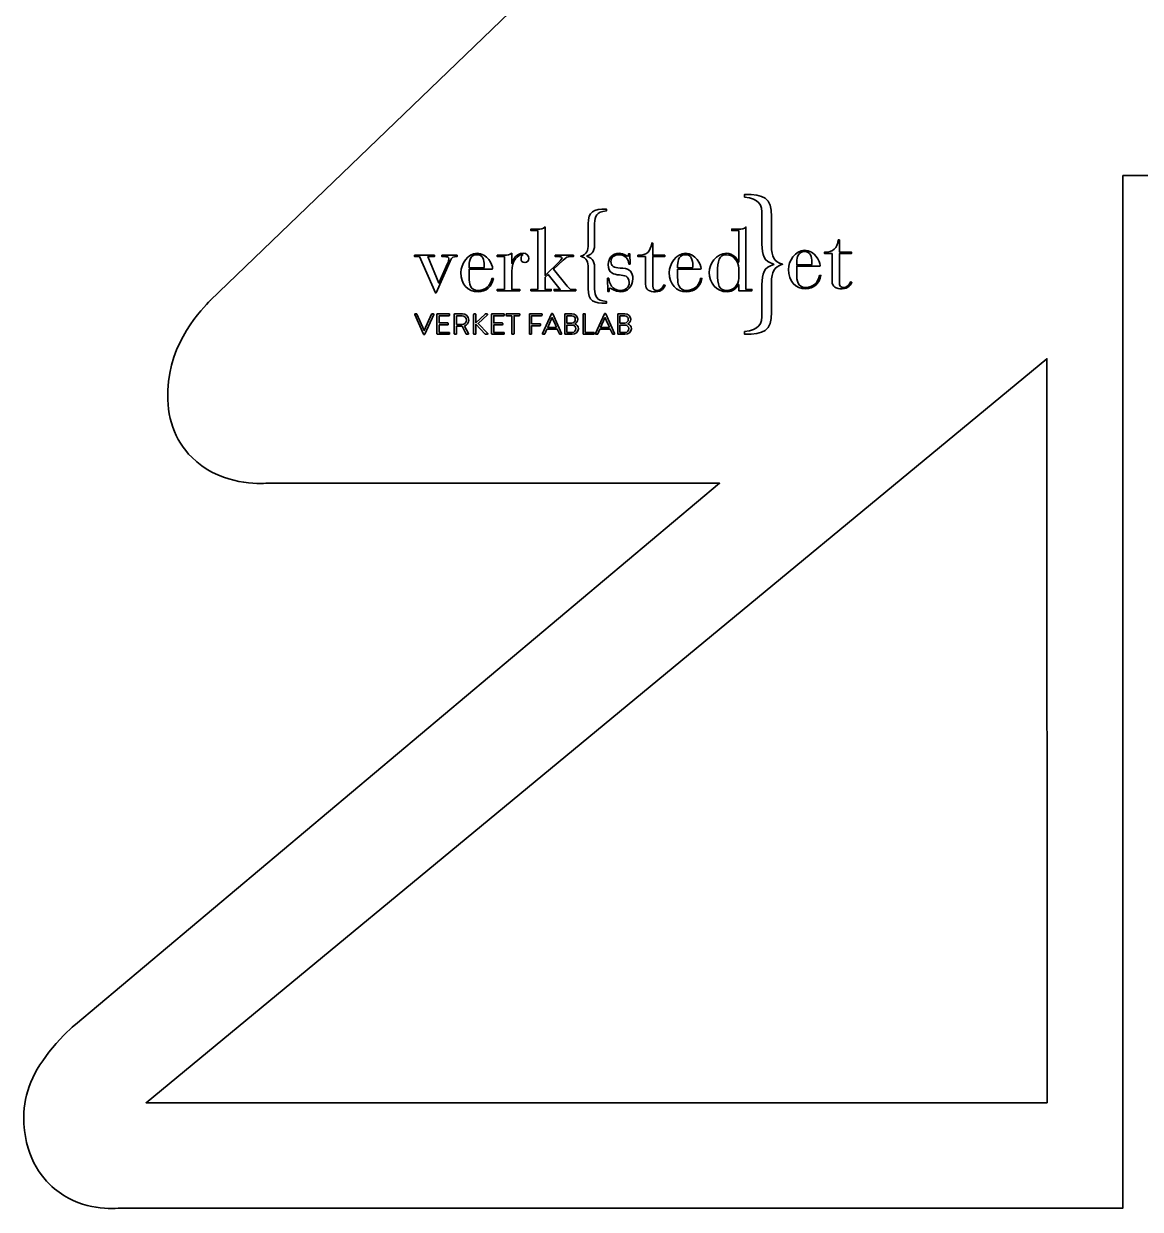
# Model space of a CAD drawing. Header units: inches. Extents: x -592 to 874, y -1247 to 561.
# Drawn here: x 50.6 to 462.1, y -313.1 to 123.8 of the extents above; entities that cross this region are included whole.
import ezdxf

# ---------------------------------------------------------------- set-up
doc = ezdxf.new("R2010")
doc.units = ezdxf.units.IN
doc.header["$MEASUREMENT"] = 0
doc.layers.add('Layer 1', color=7, linetype='Continuous')

# ---------------------------------------------------------------- blocks, each defined once
blk = doc.blocks.new('block 3')
at = {"layer": 'Layer 1', "color": 250, "lineweight": 35}
for points, knots in [([(240.08, 47.57), (240.08, 47.57), (237.55, 47.57), (237.55, 47.57), (237.55, 47.57), (237.55, 48.08), (237.55, 48.08), (237.55, 48.08), (240.08, 48.08), (240.08, 48.08), (241.1, 48.08), (242.13, 48.15), (242.77, 48.88), (242.77, 48.88), (242.77, 31.06), (242.77, 31.06), (242.77, 31.06), (247.89, 35.99), (247.89, 35.99), (248.59, 36.66), (249.01, 37.23), (249.01, 37.46), (249.01, 37.81), (248.56, 37.97), (247.57, 37.97), (247.57, 37.97), (246.48, 37.97), (246.48, 37.97), (246.48, 37.97), (246.48, 38.48), (246.48, 38.48), (246.48, 38.48), (253.23, 38.48), (253.23, 38.48), (253.23, 38.48), (253.23, 37.97), (253.23, 37.97), (253.23, 37.97), (252.11, 37.97), (252.11, 37.97), (251.02, 37.97), (250.51, 37.71), (249.42, 36.69), (249.42, 36.69), (245.87, 33.33), (245.87, 33.33), (245.87, 33.33), (250.89, 27.09), (250.89, 27.09), (251.6, 26.23), (251.85, 25.88), (252.46, 25.88), (252.46, 25.88), (254.09, 25.88), (254.09, 25.88), (254.09, 25.88), (254.09, 25.36), (254.09, 25.36), (254.09, 25.36), (246.06, 25.36), (246.06, 25.36), (246.06, 25.36), (246.06, 25.88), (246.06, 25.88), (246.06, 25.88), (248.37, 25.88), (248.37, 25.88), (248.37, 25.88), (243.89, 31.41), (243.89, 31.41), (243.89, 31.41), (242.77, 30.35), (242.77, 30.35), (242.77, 30.35), (242.77, 25.88), (242.77, 25.88), (242.77, 25.88), (245.01, 25.88), (245.01, 25.88), (245.01, 25.88), (245.01, 25.36), (245.01, 25.36), (245.01, 25.36), (237.55, 25.36), (237.55, 25.36), (237.55, 25.36), (237.55, 25.88), (237.55, 25.88), (237.55, 25.88), (240.08, 25.88), (240.08, 25.88), (240.08, 25.88), (240.08, 47.57), (240.08, 47.57)], [0, 0, 0, 0, 1, 1, 1, 2, 2, 2, 3, 3, 3, 4, 4, 4, 5, 5, 5, 6, 6, 6, 7, 7, 7, 8, 8, 8, 9, 9, 9, 10, 10, 10, 11, 11, 11, 12, 12, 12, 13, 13, 13, 14, 14, 14, 15, 15, 15, 16, 16, 16, 17, 17, 17, 18, 18, 18, 19, 19, 19, 20, 20, 20, 21, 21, 21, 22, 22, 22, 23, 23, 23, 24, 24, 24, 25, 25, 25, 26, 26, 26, 27, 27, 27, 28, 28, 28, 29, 29, 29, 30, 30, 30, 31, 31, 31, 31]), ([(196.5, 37.97), (196.5, 37.97), (194.64, 37.97), (194.64, 37.97), (194.64, 37.97), (194.64, 38.48), (194.64, 38.48), (194.64, 38.48), (201.97, 38.48), (201.97, 38.48), (201.97, 38.48), (201.97, 37.97), (201.97, 37.97), (201.97, 37.97), (199.6, 37.97), (199.6, 37.97), (199.6, 37.97), (203.63, 28.24), (203.63, 28.24), (203.63, 28.24), (206.77, 35.38), (206.77, 35.38), (207.12, 36.18), (207.31, 36.79), (207.31, 37.14), (207.31, 37.87), (206.42, 37.97), (205.87, 37.97), (205.87, 37.97), (204.75, 37.97), (204.75, 37.97), (204.75, 37.97), (204.75, 38.48), (204.75, 38.48), (204.75, 38.48), (210.32, 38.48), (210.32, 38.48), (210.32, 38.48), (210.32, 37.97), (210.32, 37.97), (208.85, 37.97), (208.47, 37.84), (207.79, 36.34), (207.79, 36.34), (202.58, 24.6), (202.58, 24.6), (202.58, 24.6), (202.32, 24.6), (202.32, 24.6), (202.32, 24.6), (196.5, 37.97), (196.5, 37.97)], [0, 0, 0, 0, 1, 1, 1, 2, 2, 2, 3, 3, 3, 4, 4, 4, 5, 5, 5, 6, 6, 6, 7, 7, 7, 8, 8, 8, 9, 9, 9, 10, 10, 10, 11, 11, 11, 12, 12, 12, 13, 13, 13, 14, 14, 14, 15, 15, 15, 16, 16, 16, 17, 17, 17, 17]), ([(214.77, 30.32), (214.74, 28.05), (215.06, 25.49), (218.07, 25.49), (220.75, 25.49), (222.74, 27.28), (223.18, 29.91), (223.18, 29.91), (223.7, 29.91), (223.7, 29.91), (223.18, 26.96), (221.01, 24.98), (218.07, 24.98), (214.32, 24.98), (211.7, 27.86), (211.7, 32.08), (211.7, 35.19), (214.19, 39.19), (217.68, 39.19), (221.46, 39.19), (223.41, 34.96), (223.41, 33.62), (223.41, 33.43), (223.31, 33.33), (223.12, 33.33), (223.12, 33.33), (214.77, 33.33), (214.77, 33.33), (214.77, 33.33), (214.77, 30.32), (214.77, 30.32)], [0, 0, 0, 0, 1, 1, 1, 2, 2, 2, 3, 3, 3, 4, 4, 4, 5, 5, 5, 6, 6, 6, 7, 7, 7, 8, 8, 8, 9, 9, 9, 10, 10, 10, 10]), ([(220.34, 34.74), (220.34, 36.79), (219.79, 38.67), (217.68, 38.67), (215.44, 38.67), (214.77, 36.79), (214.77, 34.74), (214.77, 34.74), (214.77, 33.84), (214.77, 33.84), (214.77, 33.84), (220.11, 33.84), (220.11, 33.84), (220.27, 33.84), (220.34, 33.94), (220.34, 34.07), (220.34, 34.07), (220.34, 34.74), (220.34, 34.74)], [0, 0, 0, 0, 1, 1, 1, 2, 2, 2, 3, 3, 3, 4, 4, 4, 5, 5, 5, 6, 6, 6, 6]), ([(227.79, 37.97), (227.79, 37.97), (225.1, 37.97), (225.1, 37.97), (225.1, 37.97), (225.1, 38.48), (225.1, 38.48), (225.1, 38.48), (227.79, 38.48), (227.79, 38.48), (228.82, 38.48), (229.84, 38.55), (230.48, 39.19), (230.48, 39.19), (230.48, 35.41), (230.48, 35.41), (230.48, 35.41), (230.54, 35.41), (230.54, 35.41), (230.93, 36.85), (232.05, 39.19), (234.67, 39.19), (235.86, 39.19), (236.78, 38.42), (236.78, 37.3), (236.78, 36.47), (236.27, 35.79), (235.31, 35.79), (234.26, 35.79), (233.9, 36.34), (233.9, 37.2), (233.9, 37.91), (234.26, 38.39), (234.61, 38.58), (234.48, 38.67), (234.32, 38.67), (234.16, 38.67), (232.85, 38.67), (230.48, 36.59), (230.48, 32.43), (230.48, 32.43), (230.48, 25.88), (230.48, 25.88), (230.48, 25.88), (233.39, 25.88), (233.39, 25.88), (233.39, 25.88), (233.39, 25.36), (233.39, 25.36), (233.39, 25.36), (225.1, 25.36), (225.1, 25.36), (225.1, 25.36), (225.1, 25.88), (225.1, 25.88), (225.1, 25.88), (227.79, 25.88), (227.79, 25.88), (227.79, 25.88), (227.79, 37.97), (227.79, 37.97)], [0, 0, 0, 0, 1, 1, 1, 2, 2, 2, 3, 3, 3, 4, 4, 4, 5, 5, 5, 6, 6, 6, 7, 7, 7, 8, 8, 8, 9, 9, 9, 10, 10, 10, 11, 11, 11, 12, 12, 12, 13, 13, 13, 14, 14, 14, 15, 15, 15, 16, 16, 16, 17, 17, 17, 18, 18, 18, 19, 19, 19, 20, 20, 20, 20])]:
    blk.add_open_spline(points, degree=3, knots=knots, dxfattribs=at)
blk = doc.blocks.new('block 4')
at = {"layer": 'Layer 1', "color": 250, "lineweight": 35}
blk.add_open_spline([(258.64, 33.64), (258.64, 36.17), (258.14, 37.39), (255.91, 38.11), (258.14, 38.83), (258.64, 40.06), (258.64, 42.58), (258.64, 42.58), (258.64, 50), (258.64, 50), (258.64, 54.68), (260.63, 55.48), (265.34, 55.48), (265.34, 55.48), (265.34, 54.79), (265.34, 54.79), (261.67, 54.43), (261.02, 52.92), (261.02, 50.22), (261.02, 50.22), (261.02, 43.16), (261.02, 43.16), (261.02, 40.38), (260.59, 38.83), (258.1, 38.15), (258.1, 38.15), (258.1, 38.08), (258.1, 38.08), (260.59, 37.39), (261.02, 35.84), (261.02, 33.07), (261.02, 33.07), (261.02, 26.01), (261.02, 26.01), (261.02, 23.3), (261.67, 21.79), (265.34, 21.43), (265.34, 21.43), (265.34, 20.75), (265.34, 20.75), (260.63, 20.75), (258.64, 21.54), (258.64, 26.22), (258.64, 26.22), (258.64, 33.64), (258.64, 33.64)], degree=3, knots=[0, 0, 0, 0, 1, 1, 1, 2, 2, 2, 3, 3, 3, 4, 4, 4, 5, 5, 5, 6, 6, 6, 7, 7, 7, 8, 8, 8, 9, 9, 9, 10, 10, 10, 11, 11, 11, 12, 12, 12, 13, 13, 13, 14, 14, 14, 15, 15, 15, 15], dxfattribs=at)
blk = doc.blocks.new('block 5')
at = {"layer": 'Layer 1', "color": 250, "lineweight": 35}
blk.add_open_spline([(322.7, 27.63), (322.7, 31.75), (323.34, 34.05), (327.04, 35.06), (327.04, 35.06), (327.04, 35.17), (327.04, 35.17), (323.34, 36.19), (322.7, 38.49), (322.7, 42.61), (322.7, 42.61), (322.7, 53.09), (322.7, 53.09), (322.7, 57.11), (321.74, 59.35), (316.28, 59.89), (316.28, 59.89), (316.28, 60.9), (316.28, 60.9), (323.29, 60.9), (326.23, 59.73), (326.23, 52.77), (326.23, 52.77), (326.23, 41.75), (326.23, 41.75), (326.23, 38.01), (326.98, 36.19), (330.3, 35.12), (326.98, 34.05), (326.23, 32.23), (326.23, 28.48), (326.23, 28.48), (326.23, 17.46), (326.23, 17.46), (326.23, 10.51), (323.29, 9.33), (316.28, 9.33), (316.28, 9.33), (316.28, 10.35), (316.28, 10.35), (321.74, 10.88), (322.7, 13.13), (322.7, 17.14), (322.7, 17.14), (322.7, 27.63), (322.7, 27.63)], degree=3, knots=[0, 0, 0, 0, 1, 1, 1, 2, 2, 2, 3, 3, 3, 4, 4, 4, 5, 5, 5, 6, 6, 6, 7, 7, 7, 8, 8, 8, 9, 9, 9, 10, 10, 10, 11, 11, 11, 12, 12, 12, 13, 13, 13, 14, 14, 14, 15, 15, 15, 15], dxfattribs=at)
blk = doc.blocks.new('block 6')
at = {"layer": 'Layer 1', "color": 250, "lineweight": 35}
for points, knots in [([(314.11, 27.7), (314.11, 27.7), (314.05, 27.7), (314.05, 27.7), (313.57, 26.61), (312.06, 24.98), (309.86, 24.98), (305.86, 24.98), (303.26, 28.34), (303.26, 32.08), (303.26, 35.22), (305.79, 39.19), (309.63, 39.19), (311.94, 39.19), (313.47, 37.43), (314.05, 35.92), (314.05, 35.92), (314.11, 35.92), (314.11, 35.92), (314.11, 35.92), (314.11, 47.57), (314.11, 47.57), (314.11, 47.57), (311.55, 47.57), (311.55, 47.57), (311.55, 47.57), (311.55, 48.08), (311.55, 48.08), (311.55, 48.08), (314.11, 48.08), (314.11, 48.08), (315.14, 48.08), (316.16, 48.15), (316.8, 48.88), (316.8, 48.88), (316.8, 25.88), (316.8, 25.88), (316.8, 25.88), (319.01, 25.88), (319.01, 25.88), (319.01, 25.88), (319.01, 25.36), (319.01, 25.36), (319.01, 25.36), (314.11, 25.36), (314.11, 25.36), (314.11, 25.36), (314.11, 27.7), (314.11, 27.7)], [0, 0, 0, 0, 1, 1, 1, 2, 2, 2, 3, 3, 3, 4, 4, 4, 5, 5, 5, 6, 6, 6, 7, 7, 7, 8, 8, 8, 9, 9, 9, 10, 10, 10, 11, 11, 11, 12, 12, 12, 13, 13, 13, 14, 14, 14, 15, 15, 15, 16, 16, 16, 16]), ([(279.78, 37.97), (279.78, 37.97), (277, 37.97), (277, 37.97), (277, 37.97), (277, 38.48), (277, 38.48), (280.32, 38.42), (281.54, 39.83), (282.08, 42.96), (282.08, 42.96), (282.47, 42.96), (282.47, 42.96), (282.47, 42.96), (282.47, 38.48), (282.47, 38.48), (282.47, 38.48), (286.88, 38.48), (286.88, 38.48), (286.88, 38.48), (286.88, 37.97), (286.88, 37.97), (286.88, 37.97), (282.47, 37.97), (282.47, 37.97), (282.47, 37.97), (282.47, 27.22), (282.47, 27.22), (282.47, 25.91), (283.01, 25.49), (284.03, 25.49), (285.63, 25.49), (286.34, 26.96), (286.53, 27.51), (286.53, 27.51), (287.01, 27.41), (287.01, 27.41), (286.79, 26.64), (285.86, 24.98), (283.49, 24.98), (281.25, 24.98), (279.78, 25.72), (279.78, 27.83), (279.78, 27.83), (279.78, 37.97), (279.78, 37.97)], [0, 0, 0, 0, 1, 1, 1, 2, 2, 2, 3, 3, 3, 4, 4, 4, 5, 5, 5, 6, 6, 6, 7, 7, 7, 8, 8, 8, 9, 9, 9, 10, 10, 10, 11, 11, 11, 12, 12, 12, 13, 13, 13, 14, 14, 14, 15, 15, 15, 15]), ([(265.8, 30), (265.8, 30), (266.21, 30), (266.21, 30), (266.47, 28.37), (267.3, 25.49), (270.66, 25.49), (272.42, 25.49), (273.76, 26.64), (273.76, 28.47), (273.76, 30.99), (271.84, 31.03), (270.15, 31.22), (268.07, 31.44), (266.05, 31.73), (266.05, 35.06), (266.05, 37.36), (267.56, 39.19), (270.05, 39.19), (271.78, 39.19), (272.96, 38.07), (273.28, 38.07), (273.48, 38.07), (273.51, 38.29), (273.51, 38.74), (273.51, 38.74), (273.51, 38.99), (273.51, 38.99), (273.51, 38.99), (273.96, 38.99), (273.96, 38.99), (273.96, 38.99), (274.08, 35.19), (274.08, 35.19), (274.08, 35.19), (273.67, 35.19), (273.67, 35.19), (273.44, 37.01), (272.48, 38.67), (269.96, 38.67), (268.32, 38.67), (267.01, 37.78), (267.01, 36.11), (267.01, 34.45), (268.26, 33.87), (270.37, 33.75), (270.37, 33.75), (271.46, 33.68), (271.46, 33.68), (274.05, 33.52), (275.11, 32.11), (275.11, 29.91), (275.11, 26.93), (273.12, 24.98), (270.66, 24.98), (268.13, 24.98), (267.36, 26.36), (266.72, 26.36), (266.31, 26.36), (266.4, 25.84), (266.34, 25.17), (266.34, 25.17), (265.86, 25.17), (265.86, 25.17), (265.86, 25.17), (265.8, 30), (265.8, 30)], [0, 0, 0, 0, 1, 1, 1, 2, 2, 2, 3, 3, 3, 4, 4, 4, 5, 5, 5, 6, 6, 6, 7, 7, 7, 8, 8, 8, 9, 9, 9, 10, 10, 10, 11, 11, 11, 12, 12, 12, 13, 13, 13, 14, 14, 14, 15, 15, 15, 16, 16, 16, 17, 17, 17, 18, 18, 18, 19, 19, 19, 20, 20, 20, 21, 21, 21, 22, 22, 22, 22]), ([(291.62, 30.32), (291.59, 28.05), (291.91, 25.49), (294.91, 25.49), (297.6, 25.49), (299.58, 27.28), (300.03, 29.91), (300.03, 29.91), (300.55, 29.91), (300.55, 29.91), (300.03, 26.96), (297.86, 24.98), (294.91, 24.98), (291.17, 24.98), (288.55, 27.86), (288.55, 32.08), (288.55, 35.19), (291.04, 39.19), (294.53, 39.19), (298.3, 39.19), (300.26, 34.96), (300.26, 33.62), (300.26, 33.43), (300.16, 33.33), (299.97, 33.33), (299.97, 33.33), (291.62, 33.33), (291.62, 33.33), (291.62, 33.33), (291.62, 30.32), (291.62, 30.32)], [0, 0, 0, 0, 1, 1, 1, 2, 2, 2, 3, 3, 3, 4, 4, 4, 5, 5, 5, 6, 6, 6, 7, 7, 7, 8, 8, 8, 9, 9, 9, 10, 10, 10, 10]), ([(297.19, 34.74), (297.19, 36.79), (296.64, 38.67), (294.53, 38.67), (292.29, 38.67), (291.62, 36.79), (291.62, 34.74), (291.62, 34.74), (291.62, 33.84), (291.62, 33.84), (291.62, 33.84), (296.96, 33.84), (296.96, 33.84), (297.12, 33.84), (297.19, 33.94), (297.19, 34.07), (297.19, 34.07), (297.19, 34.74), (297.19, 34.74)], [0, 0, 0, 0, 1, 1, 1, 2, 2, 2, 3, 3, 3, 4, 4, 4, 5, 5, 5, 6, 6, 6, 6]), ([(314.11, 33.71), (314.11, 36.05), (312.29, 38.67), (309.63, 38.67), (306.82, 38.67), (306.34, 36.47), (306.34, 32.08), (306.34, 27.31), (306.72, 25.49), (309.86, 25.49), (312.03, 25.49), (314.14, 27.31), (314.11, 29.97), (314.11, 29.97), (314.11, 33.71), (314.11, 33.71)], [0, 0, 0, 0, 1, 1, 1, 2, 2, 2, 3, 3, 3, 4, 4, 4, 5, 5, 5, 5])]:
    blk.add_open_spline(points, degree=3, knots=knots, dxfattribs=at)
blk = doc.blocks.new('block 7')
at = {"layer": 'Layer 1', "color": 250, "lineweight": 35}
for points, knots in [([(348.54, 39.1), (348.54, 39.1), (345.76, 39.1), (345.76, 39.1), (345.76, 39.1), (345.76, 39.61), (345.76, 39.61), (349.08, 39.55), (350.3, 40.95), (350.84, 44.09), (350.84, 44.09), (351.23, 44.09), (351.23, 44.09), (351.23, 44.09), (351.23, 39.61), (351.23, 39.61), (351.23, 39.61), (355.64, 39.61), (355.64, 39.61), (355.64, 39.61), (355.64, 39.1), (355.64, 39.1), (355.64, 39.1), (351.23, 39.1), (351.23, 39.1), (351.23, 39.1), (351.23, 28.35), (351.23, 28.35), (351.23, 27.03), (351.77, 26.62), (352.8, 26.62), (354.4, 26.62), (355.1, 28.09), (355.29, 28.63), (355.29, 28.63), (355.77, 28.54), (355.77, 28.54), (355.55, 27.77), (354.62, 26.11), (352.25, 26.11), (350.01, 26.11), (348.54, 26.84), (348.54, 28.95), (348.54, 28.95), (348.54, 39.1), (348.54, 39.1)], [0, 0, 0, 0, 1, 1, 1, 2, 2, 2, 3, 3, 3, 4, 4, 4, 5, 5, 5, 6, 6, 6, 7, 7, 7, 8, 8, 8, 9, 9, 9, 10, 10, 10, 11, 11, 11, 12, 12, 12, 13, 13, 13, 14, 14, 14, 15, 15, 15, 15]), ([(335.52, 31.45), (335.49, 29.18), (335.81, 26.62), (338.81, 26.62), (341.5, 26.62), (343.49, 28.41), (343.93, 31.03), (343.93, 31.03), (344.45, 31.03), (344.45, 31.03), (343.93, 28.09), (341.76, 26.11), (338.81, 26.11), (335.07, 26.11), (332.45, 28.99), (332.45, 33.21), (332.45, 36.31), (334.94, 40.31), (338.43, 40.31), (342.21, 40.31), (344.16, 36.09), (344.16, 34.75), (344.16, 34.55), (344.06, 34.46), (343.87, 34.46), (343.87, 34.46), (335.52, 34.46), (335.52, 34.46), (335.52, 34.46), (335.52, 31.45), (335.52, 31.45)], [0, 0, 0, 0, 1, 1, 1, 2, 2, 2, 3, 3, 3, 4, 4, 4, 5, 5, 5, 6, 6, 6, 7, 7, 7, 8, 8, 8, 9, 9, 9, 10, 10, 10, 10]), ([(341.09, 35.87), (341.09, 37.91), (340.54, 39.8), (338.43, 39.8), (336.19, 39.8), (335.52, 37.91), (335.52, 35.87), (335.52, 35.87), (335.52, 34.97), (335.52, 34.97), (335.52, 34.97), (340.86, 34.97), (340.86, 34.97), (341.02, 34.97), (341.09, 35.07), (341.09, 35.19), (341.09, 35.19), (341.09, 35.87), (341.09, 35.87)], [0, 0, 0, 0, 1, 1, 1, 2, 2, 2, 3, 3, 3, 4, 4, 4, 5, 5, 5, 6, 6, 6, 6])]:
    blk.add_open_spline(points, degree=3, knots=knots, dxfattribs=at)
blk = doc.blocks.new('block 8')
at = {"layer": 'Layer 1', "color": 250, "lineweight": 35}
for points, knots in [([(194.72, 16.6), (194.65, 16.74), (194.74, 16.88), (194.9, 16.88), (194.9, 16.88), (195.33, 16.88), (195.33, 16.88), (195.43, 16.88), (195.5, 16.82), (195.52, 16.76), (195.52, 16.76), (198.2, 10.72), (198.2, 10.72), (198.2, 10.72), (198.25, 10.72), (198.25, 10.72), (198.25, 10.72), (200.93, 16.76), (200.93, 16.76), (200.95, 16.82), (201.03, 16.88), (201.11, 16.88), (201.11, 16.88), (201.55, 16.88), (201.55, 16.88), (201.71, 16.88), (201.79, 16.74), (201.73, 16.6), (201.73, 16.6), (198.45, 9.34), (198.45, 9.34), (198.42, 9.28), (198.35, 9.22), (198.27, 9.22), (198.27, 9.22), (198.16, 9.22), (198.16, 9.22), (198.08, 9.22), (198.01, 9.28), (197.98, 9.34), (197.98, 9.34), (194.72, 16.6), (194.72, 16.6)], [0, 0, 0, 0, 1, 1, 1, 2, 2, 2, 3, 3, 3, 4, 4, 4, 5, 5, 5, 6, 6, 6, 7, 7, 7, 8, 8, 8, 9, 9, 9, 10, 10, 10, 11, 11, 11, 12, 12, 12, 13, 13, 13, 14, 14, 14, 14]), ([(202.91, 16.68), (202.91, 16.78), (202.99, 16.88), (203.11, 16.88), (203.11, 16.88), (207.36, 16.88), (207.36, 16.88), (207.48, 16.88), (207.57, 16.78), (207.57, 16.68), (207.57, 16.68), (207.57, 16.36), (207.57, 16.36), (207.57, 16.26), (207.48, 16.16), (207.36, 16.16), (207.36, 16.16), (203.74, 16.16), (203.74, 16.16), (203.74, 16.16), (203.74, 13.53), (203.74, 13.53), (203.74, 13.53), (206.83, 13.53), (206.83, 13.53), (206.94, 13.53), (207.04, 13.43), (207.04, 13.32), (207.04, 13.32), (207.04, 13.01), (207.04, 13.01), (207.04, 12.89), (206.94, 12.8), (206.83, 12.8), (206.83, 12.8), (203.74, 12.8), (203.74, 12.8), (203.74, 12.8), (203.74, 10.05), (203.74, 10.05), (203.74, 10.05), (207.36, 10.05), (207.36, 10.05), (207.48, 10.05), (207.57, 9.96), (207.57, 9.85), (207.57, 9.85), (207.57, 9.54), (207.57, 9.54), (207.57, 9.43), (207.48, 9.33), (207.36, 9.33), (207.36, 9.33), (203.11, 9.33), (203.11, 9.33), (202.99, 9.33), (202.91, 9.43), (202.91, 9.54), (202.91, 9.54), (202.91, 16.68), (202.91, 16.68)], [0, 0, 0, 0, 1, 1, 1, 2, 2, 2, 3, 3, 3, 4, 4, 4, 5, 5, 5, 6, 6, 6, 7, 7, 7, 8, 8, 8, 9, 9, 9, 10, 10, 10, 11, 11, 11, 12, 12, 12, 13, 13, 13, 14, 14, 14, 15, 15, 15, 16, 16, 16, 17, 17, 17, 18, 18, 18, 19, 19, 19, 20, 20, 20, 20]), ([(209.29, 16.68), (209.29, 16.78), (209.38, 16.88), (209.5, 16.88), (209.5, 16.88), (212.29, 16.88), (212.29, 16.88), (213.58, 16.88), (214.64, 15.87), (214.64, 14.58), (214.64, 13.59), (213.98, 12.76), (213.04, 12.38), (213.04, 12.38), (214.52, 9.64), (214.52, 9.64), (214.6, 9.5), (214.52, 9.33), (214.34, 9.33), (214.34, 9.33), (213.79, 9.33), (213.79, 9.33), (213.69, 9.33), (213.64, 9.39), (213.62, 9.43), (213.62, 9.43), (212.18, 12.29), (212.18, 12.29), (212.18, 12.29), (210.12, 12.29), (210.12, 12.29), (210.12, 12.29), (210.12, 9.54), (210.12, 9.54), (210.12, 9.43), (210.02, 9.33), (209.92, 9.33), (209.92, 9.33), (209.5, 9.33), (209.5, 9.33), (209.38, 9.33), (209.29, 9.43), (209.29, 9.54), (209.29, 9.54), (209.29, 16.68), (209.29, 16.68)], [0, 0, 0, 0, 1, 1, 1, 2, 2, 2, 3, 3, 3, 4, 4, 4, 5, 5, 5, 6, 6, 6, 7, 7, 7, 8, 8, 8, 9, 9, 9, 10, 10, 10, 11, 11, 11, 12, 12, 12, 13, 13, 13, 14, 14, 14, 15, 15, 15, 15]), ([(212.24, 13), (213.07, 13), (213.79, 13.69), (213.79, 14.57), (213.79, 15.39), (213.07, 16.09), (212.24, 16.09), (212.24, 16.09), (210.14, 16.09), (210.14, 16.09), (210.14, 16.09), (210.14, 13), (210.14, 13), (210.14, 13), (212.24, 13), (212.24, 13)], [0, 0, 0, 0, 1, 1, 1, 2, 2, 2, 3, 3, 3, 4, 4, 4, 5, 5, 5, 5]), ([(216.42, 16.62), (216.42, 16.76), (216.53, 16.88), (216.68, 16.88), (216.68, 16.88), (216.99, 16.88), (216.99, 16.88), (217.13, 16.88), (217.25, 16.76), (217.25, 16.62), (217.25, 16.62), (217.25, 13.57), (217.25, 13.57), (217.25, 13.57), (220.62, 16.77), (220.62, 16.77), (220.66, 16.83), (220.76, 16.88), (220.82, 16.88), (220.82, 16.88), (221.35, 16.88), (221.35, 16.88), (221.54, 16.88), (221.65, 16.67), (221.48, 16.5), (221.48, 16.5), (218.07, 13.32), (218.07, 13.32), (218.07, 13.32), (221.64, 9.67), (221.64, 9.67), (221.72, 9.59), (221.7, 9.33), (221.46, 9.33), (221.46, 9.33), (220.91, 9.33), (220.91, 9.33), (220.83, 9.33), (220.74, 9.37), (220.71, 9.41), (220.71, 9.41), (217.25, 13.02), (217.25, 13.02), (217.25, 13.02), (217.25, 9.59), (217.25, 9.59), (217.25, 9.45), (217.13, 9.33), (216.99, 9.33), (216.99, 9.33), (216.68, 9.33), (216.68, 9.33), (216.53, 9.33), (216.42, 9.45), (216.42, 9.59), (216.42, 9.59), (216.42, 16.62), (216.42, 16.62)], [0, 0, 0, 0, 1, 1, 1, 2, 2, 2, 3, 3, 3, 4, 4, 4, 5, 5, 5, 6, 6, 6, 7, 7, 7, 8, 8, 8, 9, 9, 9, 10, 10, 10, 11, 11, 11, 12, 12, 12, 13, 13, 13, 14, 14, 14, 15, 15, 15, 16, 16, 16, 17, 17, 17, 18, 18, 18, 19, 19, 19, 19]), ([(223.03, 16.68), (223.03, 16.78), (223.12, 16.88), (223.24, 16.88), (223.24, 16.88), (227.49, 16.88), (227.49, 16.88), (227.61, 16.88), (227.69, 16.78), (227.69, 16.68), (227.69, 16.68), (227.69, 16.36), (227.69, 16.36), (227.69, 16.26), (227.61, 16.16), (227.49, 16.16), (227.49, 16.16), (223.86, 16.16), (223.86, 16.16), (223.86, 16.16), (223.86, 13.53), (223.86, 13.53), (223.86, 13.53), (226.96, 13.53), (226.96, 13.53), (227.07, 13.53), (227.16, 13.43), (227.16, 13.32), (227.16, 13.32), (227.16, 13.01), (227.16, 13.01), (227.16, 12.89), (227.07, 12.8), (226.96, 12.8), (226.96, 12.8), (223.86, 12.8), (223.86, 12.8), (223.86, 12.8), (223.86, 10.05), (223.86, 10.05), (223.86, 10.05), (227.49, 10.05), (227.49, 10.05), (227.61, 10.05), (227.69, 9.96), (227.69, 9.85), (227.69, 9.85), (227.69, 9.54), (227.69, 9.54), (227.69, 9.43), (227.61, 9.33), (227.49, 9.33), (227.49, 9.33), (223.24, 9.33), (223.24, 9.33), (223.12, 9.33), (223.03, 9.43), (223.03, 9.54), (223.03, 9.54), (223.03, 16.68), (223.03, 16.68)], [0, 0, 0, 0, 1, 1, 1, 2, 2, 2, 3, 3, 3, 4, 4, 4, 5, 5, 5, 6, 6, 6, 7, 7, 7, 8, 8, 8, 9, 9, 9, 10, 10, 10, 11, 11, 11, 12, 12, 12, 13, 13, 13, 14, 14, 14, 15, 15, 15, 16, 16, 16, 17, 17, 17, 18, 18, 18, 19, 19, 19, 20, 20, 20, 20]), ([(230.49, 16.16), (230.49, 16.16), (228.61, 16.16), (228.61, 16.16), (228.49, 16.16), (228.4, 16.26), (228.4, 16.36), (228.4, 16.36), (228.4, 16.68), (228.4, 16.68), (228.4, 16.78), (228.49, 16.88), (228.61, 16.88), (228.61, 16.88), (233.18, 16.88), (233.18, 16.88), (233.3, 16.88), (233.39, 16.78), (233.39, 16.68), (233.39, 16.68), (233.39, 16.36), (233.39, 16.36), (233.39, 16.26), (233.3, 16.16), (233.18, 16.16), (233.18, 16.16), (231.31, 16.16), (231.31, 16.16), (231.31, 16.16), (231.31, 9.54), (231.31, 9.54), (231.31, 9.43), (231.21, 9.33), (231.1, 9.33), (231.1, 9.33), (230.69, 9.33), (230.69, 9.33), (230.58, 9.33), (230.49, 9.43), (230.49, 9.54), (230.49, 9.54), (230.49, 16.16), (230.49, 16.16)], [0, 0, 0, 0, 1, 1, 1, 2, 2, 2, 3, 3, 3, 4, 4, 4, 5, 5, 5, 6, 6, 6, 7, 7, 7, 8, 8, 8, 9, 9, 9, 10, 10, 10, 11, 11, 11, 12, 12, 12, 13, 13, 13, 14, 14, 14, 14]), ([(236.97, 16.68), (236.97, 16.78), (237.06, 16.88), (237.17, 16.88), (237.17, 16.88), (241.42, 16.88), (241.42, 16.88), (241.54, 16.88), (241.63, 16.78), (241.63, 16.68), (241.63, 16.68), (241.63, 16.36), (241.63, 16.36), (241.63, 16.26), (241.54, 16.16), (241.42, 16.16), (241.42, 16.16), (237.8, 16.16), (237.8, 16.16), (237.8, 16.16), (237.8, 13.2), (237.8, 13.2), (237.8, 13.2), (240.9, 13.2), (240.9, 13.2), (241, 13.2), (241.1, 13.11), (241.1, 13), (241.1, 13), (241.1, 12.69), (241.1, 12.69), (241.1, 12.58), (241, 12.48), (240.9, 12.48), (240.9, 12.48), (237.8, 12.48), (237.8, 12.48), (237.8, 12.48), (237.8, 9.54), (237.8, 9.54), (237.8, 9.43), (237.7, 9.33), (237.59, 9.33), (237.59, 9.33), (237.17, 9.33), (237.17, 9.33), (237.06, 9.33), (236.97, 9.43), (236.97, 9.54), (236.97, 9.54), (236.97, 16.68), (236.97, 16.68)], [0, 0, 0, 0, 1, 1, 1, 2, 2, 2, 3, 3, 3, 4, 4, 4, 5, 5, 5, 6, 6, 6, 7, 7, 7, 8, 8, 8, 9, 9, 9, 10, 10, 10, 11, 11, 11, 12, 12, 12, 13, 13, 13, 14, 14, 14, 15, 15, 15, 16, 16, 16, 17, 17, 17, 17]), ([(241.83, 9.61), (241.83, 9.61), (245.11, 16.87), (245.11, 16.87), (245.14, 16.94), (245.2, 16.99), (245.3, 16.99), (245.3, 16.99), (245.4, 16.99), (245.4, 16.99), (245.5, 16.99), (245.55, 16.94), (245.59, 16.87), (245.59, 16.87), (248.84, 9.61), (248.84, 9.61), (248.91, 9.47), (248.82, 9.33), (248.66, 9.33), (248.66, 9.33), (248.23, 9.33), (248.23, 9.33), (248.13, 9.33), (248.07, 9.4), (248.05, 9.45), (248.05, 9.45), (247.25, 11.23), (247.25, 11.23), (247.25, 11.23), (243.42, 11.23), (243.42, 11.23), (243.42, 11.23), (242.63, 9.45), (242.63, 9.45), (242.61, 9.4), (242.55, 9.33), (242.45, 9.33), (242.45, 9.33), (242.02, 9.33), (242.02, 9.33), (241.86, 9.33), (241.77, 9.47), (241.83, 9.61)], [0, 0, 0, 0, 1, 1, 1, 2, 2, 2, 3, 3, 3, 4, 4, 4, 5, 5, 5, 6, 6, 6, 7, 7, 7, 8, 8, 8, 9, 9, 9, 10, 10, 10, 11, 11, 11, 12, 12, 12, 13, 13, 13, 14, 14, 14, 14]), ([(246.96, 11.9), (246.43, 13.07), (245.91, 14.26), (245.38, 15.44), (245.38, 15.44), (245.3, 15.44), (245.3, 15.44), (245.3, 15.44), (243.72, 11.9), (243.72, 11.9), (243.72, 11.9), (246.96, 11.9), (246.96, 11.9)], [0, 0, 0, 0, 1, 1, 1, 2, 2, 2, 3, 3, 3, 4, 4, 4, 4]), ([(250.02, 16.68), (250.02, 16.78), (250.11, 16.88), (250.23, 16.88), (250.23, 16.88), (252.59, 16.88), (252.59, 16.88), (253.9, 16.88), (254.8, 16.03), (254.8, 14.9), (254.8, 14.07), (254.25, 13.46), (253.74, 13.17), (254.31, 12.93), (255.04, 12.41), (255.04, 11.41), (255.04, 10.21), (254.08, 9.33), (252.68, 9.33), (252.68, 9.33), (250.23, 9.33), (250.23, 9.33), (250.11, 9.33), (250.02, 9.43), (250.02, 9.54), (250.02, 9.54), (250.02, 16.68), (250.02, 16.68)], [0, 0, 0, 0, 1, 1, 1, 2, 2, 2, 3, 3, 3, 4, 4, 4, 5, 5, 5, 6, 6, 6, 7, 7, 7, 8, 8, 8, 9, 9, 9, 9]), ([(252.59, 13.5), (253.42, 13.5), (253.88, 14.09), (253.88, 14.84), (253.88, 15.62), (253.42, 16.14), (252.59, 16.14), (252.59, 16.14), (250.83, 16.14), (250.83, 16.14), (250.83, 16.14), (250.83, 13.5), (250.83, 13.5), (250.83, 13.5), (252.59, 13.5), (252.59, 13.5)], [0, 0, 0, 0, 1, 1, 1, 2, 2, 2, 3, 3, 3, 4, 4, 4, 5, 5, 5, 5]), ([(256.76, 16.68), (256.76, 16.78), (256.85, 16.88), (256.97, 16.88), (256.97, 16.88), (257.39, 16.88), (257.39, 16.88), (257.5, 16.88), (257.59, 16.78), (257.59, 16.68), (257.59, 16.68), (257.59, 10.05), (257.59, 10.05), (257.59, 10.05), (260.7, 10.05), (260.7, 10.05), (260.82, 10.05), (260.9, 9.96), (260.9, 9.85), (260.9, 9.85), (260.9, 9.54), (260.9, 9.54), (260.9, 9.43), (260.82, 9.33), (260.7, 9.33), (260.7, 9.33), (256.97, 9.33), (256.97, 9.33), (256.85, 9.33), (256.76, 9.43), (256.76, 9.54), (256.76, 9.54), (256.76, 16.68), (256.76, 16.68)], [0, 0, 0, 0, 1, 1, 1, 2, 2, 2, 3, 3, 3, 4, 4, 4, 5, 5, 5, 6, 6, 6, 7, 7, 7, 8, 8, 8, 9, 9, 9, 10, 10, 10, 11, 11, 11, 11]), ([(261.36, 9.61), (261.36, 9.61), (264.64, 16.87), (264.64, 16.87), (264.67, 16.94), (264.72, 16.99), (264.82, 16.99), (264.82, 16.99), (264.93, 16.99), (264.93, 16.99), (265.02, 16.99), (265.08, 16.94), (265.11, 16.87), (265.11, 16.87), (268.37, 9.61), (268.37, 9.61), (268.43, 9.47), (268.35, 9.33), (268.18, 9.33), (268.18, 9.33), (267.75, 9.33), (267.75, 9.33), (267.66, 9.33), (267.59, 9.4), (267.57, 9.45), (267.57, 9.45), (266.77, 11.23), (266.77, 11.23), (266.77, 11.23), (262.94, 11.23), (262.94, 11.23), (262.94, 11.23), (262.16, 9.45), (262.16, 9.45), (262.13, 9.4), (262.07, 9.33), (261.97, 9.33), (261.97, 9.33), (261.54, 9.33), (261.54, 9.33), (261.38, 9.33), (261.29, 9.47), (261.36, 9.61)], [0, 0, 0, 0, 1, 1, 1, 2, 2, 2, 3, 3, 3, 4, 4, 4, 5, 5, 5, 6, 6, 6, 7, 7, 7, 8, 8, 8, 9, 9, 9, 10, 10, 10, 11, 11, 11, 12, 12, 12, 13, 13, 13, 14, 14, 14, 14]), ([(266.48, 11.9), (265.95, 13.07), (265.43, 14.26), (264.91, 15.44), (264.91, 15.44), (264.82, 15.44), (264.82, 15.44), (264.82, 15.44), (263.24, 11.9), (263.24, 11.9), (263.24, 11.9), (266.48, 11.9), (266.48, 11.9)], [0, 0, 0, 0, 1, 1, 1, 2, 2, 2, 3, 3, 3, 4, 4, 4, 4]), ([(269.54, 16.68), (269.54, 16.78), (269.63, 16.88), (269.75, 16.88), (269.75, 16.88), (272.11, 16.88), (272.11, 16.88), (273.43, 16.88), (274.32, 16.03), (274.32, 14.9), (274.32, 14.07), (273.77, 13.46), (273.27, 13.17), (273.84, 12.93), (274.56, 12.41), (274.56, 11.41), (274.56, 10.21), (273.6, 9.33), (272.21, 9.33), (272.21, 9.33), (269.75, 9.33), (269.75, 9.33), (269.63, 9.33), (269.54, 9.43), (269.54, 9.54), (269.54, 9.54), (269.54, 16.68), (269.54, 16.68)], [0, 0, 0, 0, 1, 1, 1, 2, 2, 2, 3, 3, 3, 4, 4, 4, 5, 5, 5, 6, 6, 6, 7, 7, 7, 8, 8, 8, 9, 9, 9, 9]), ([(272.11, 13.5), (272.94, 13.5), (273.41, 14.09), (273.41, 14.84), (273.41, 15.62), (272.94, 16.14), (272.11, 16.14), (272.11, 16.14), (270.35, 16.14), (270.35, 16.14), (270.35, 16.14), (270.35, 13.5), (270.35, 13.5), (270.35, 13.5), (272.11, 13.5), (272.11, 13.5)], [0, 0, 0, 0, 1, 1, 1, 2, 2, 2, 3, 3, 3, 4, 4, 4, 5, 5, 5, 5]), ([(252.77, 10.05), (253.56, 10.05), (254.13, 10.65), (254.13, 11.42), (254.13, 12.19), (253.43, 12.75), (252.59, 12.75), (252.59, 12.75), (250.81, 12.75), (250.81, 12.75), (250.81, 12.75), (250.81, 10.05), (250.81, 10.05), (250.81, 10.05), (252.77, 10.05), (252.77, 10.05)], [0, 0, 0, 0, 1, 1, 1, 2, 2, 2, 3, 3, 3, 4, 4, 4, 5, 5, 5, 5]), ([(272.29, 10.05), (273.08, 10.05), (273.65, 10.65), (273.65, 11.42), (273.65, 12.19), (272.95, 12.75), (272.11, 12.75), (272.11, 12.75), (270.33, 12.75), (270.33, 12.75), (270.33, 12.75), (270.33, 10.05), (270.33, 10.05), (270.33, 10.05), (272.29, 10.05), (272.29, 10.05)], [0, 0, 0, 0, 1, 1, 1, 2, 2, 2, 3, 3, 3, 4, 4, 4, 5, 5, 5, 5])]:
    blk.add_open_spline(points, degree=3, knots=knots, dxfattribs=at)

msp = doc.modelspace()

# ---------------------------------------------------------------- linework, layer by layer
at = {"layer": 'Layer 1', "color": 250, "lineweight": 35}
msp.add_lwpolyline([(427.87, -273.83), (95.72, -273.83), (427.7, 0.3), (427.87, -273.83)], dxfattribs=at)
msp.add_open_spline([(863.11, -253.6), (859.29, -249.02), (855.55, -245.82), (854.58, -245.01), (854.58, -245.01), (617.2, -45.56), (617.2, -45.56), (617.2, -45.56), (784.38, -45.56), (784.38, -45.56), (789.02, -45.8), (802.18, -45.54), (811.75, -35.99), (818.06, -29.7), (821.15, -20.94), (820.51, -11.22), (820.31, 6.06), (807.6, 19.19), (804.91, 21.79), (804.91, 21.79), (610.28, 209.26), (610.28, 209.26), (610.28, 209.26), (710.08, 209.26), (710.08, 209.26), (710.08, 209.26), (710.65, 209.29), (710.65, 209.29), (712.59, 209.4), (719.47, 210.1), (726.52, 214.22), (737.35, 220.56), (743.37, 231.8), (743.03, 245.06), (742.77, 255.32), (738.74, 265.57), (731.05, 275.51), (727.27, 280.4), (723.55, 283.95), (721.63, 285.67), (721.63, 285.67), (478.85, 550.99), (478.85, 550.99), (470.89, 559.69), (457.6, 560.69), (447.95, 553.3), (447.95, 553.3), (446.59, 552.25), (446.59, 552.25), (446.59, 552.25), (202.65, 285.67), (202.65, 285.67), (200.73, 283.95), (197.01, 280.4), (193.23, 275.51), (185.54, 265.57), (181.5, 255.32), (181.24, 245.06), (180.91, 231.8), (186.93, 220.56), (197.76, 214.22), (204.81, 210.1), (211.69, 209.4), (213.63, 209.29), (213.63, 209.29), (214.2, 209.26), (214.2, 209.26), (214.2, 209.26), (314, 209.26), (314, 209.26), (314, 209.26), (119.37, 21.79), (119.37, 21.79), (119.37, 21.79), (119.37, 21.79), (119.37, 21.79), (116.67, 19.19), (103.97, 6.06), (103.77, -11.22), (103.13, -20.94), (106.22, -29.7), (112.52, -35.99), (122.1, -45.54), (135.26, -45.8), (139.89, -45.56), (139.89, -45.56), (307.08, -45.56), (307.08, -45.56), (307.08, -45.56), (69.7, -245.01), (69.7, -245.01), (68.73, -245.82), (64.99, -249.02), (61.16, -253.6), (54.15, -262.01), (50.59, -270.57), (50.59, -279.03), (50.59, -293.12), (56.76, -301.22), (61.94, -305.54), (70.89, -313.01), (81.43, -313.1), (86.34, -312.64), (86.34, -312.64), (455.73, -312.64), (455.73, -312.64), (455.73, -312.64), (455.73, 67.8), (455.73, 67.8), (455.73, 67.8), (468.56, 67.8), (468.56, 67.8), (468.56, 67.8), (468.56, -312.64), (468.56, -312.64), (468.56, -312.64), (837.94, -312.64), (837.94, -312.64), (838.88, -312.73), (840.03, -312.8), (841.33, -312.8), (846.83, -312.8), (855.11, -311.58), (862.34, -305.54), (867.52, -301.22), (873.69, -293.12), (873.69, -279.03), (873.69, -270.57), (870.13, -262.01), (863.11, -253.6)], degree=3, knots=[0, 0, 0, 0, 1, 1, 1, 2, 2, 2, 3, 3, 3, 4, 4, 4, 5, 5, 5, 6, 6, 6, 7, 7, 7, 8, 8, 8, 9, 9, 9, 10, 10, 10, 11, 11, 11, 12, 12, 12, 13, 13, 13, 14, 14, 14, 15, 15, 15, 16, 16, 16, 17, 17, 17, 18, 18, 18, 19, 19, 19, 20, 20, 20, 21, 21, 21, 22, 22, 22, 23, 23, 23, 24, 24, 24, 25, 25, 25, 26, 26, 26, 27, 27, 27, 28, 28, 28, 29, 29, 29, 30, 30, 30, 31, 31, 31, 32, 32, 32, 33, 33, 33, 34, 34, 34, 35, 35, 35, 36, 36, 36, 37, 37, 37, 38, 38, 38, 39, 39, 39, 40, 40, 40, 41, 41, 41, 42, 42, 42, 43, 43, 43, 43], dxfattribs=at)

# ---------------------------------------------------------------- block references
at = {"layer": 'Layer 1'}
for name in ['block 5', 'block 4', 'block 3', 'block 6', 'block 7', 'block 8']:
    msp.add_blockref(name, (0, 0), dxfattribs=at)

doc.saveas('drawing.dxf')
